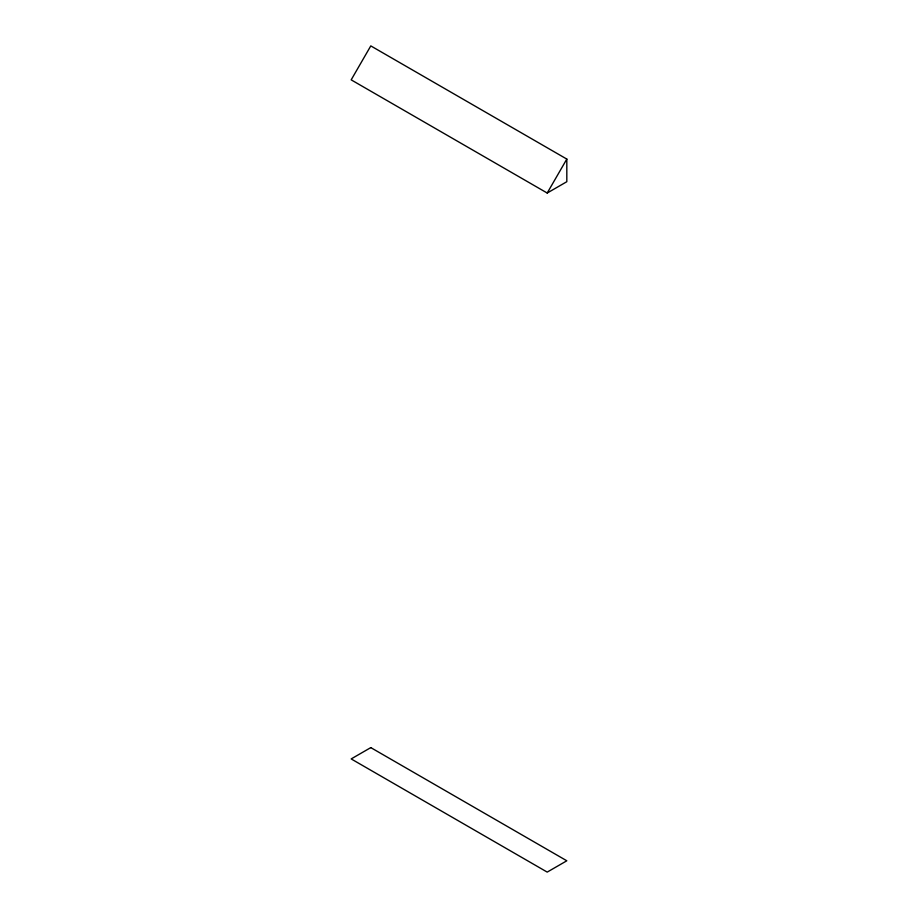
<?xml version="1.0" encoding="UTF-8"?>
<svg xmlns="http://www.w3.org/2000/svg" width="918" height="918" viewBox="0 0 918 918"><rect width="100%" height="100%" fill="white"/><g stroke="black" fill="none" stroke-linecap="round" stroke-linejoin="round"><path stroke-width="1.38" d="M547.208 193.032L566.819 159.078L370.792 45.9L351.181 79.855L547.208 193.032L566.819 181.707L566.819 159.078M370.792 747.608L351.181 758.922L547.208 872.1L566.819 860.786L370.792 747.608"/></g></svg>
